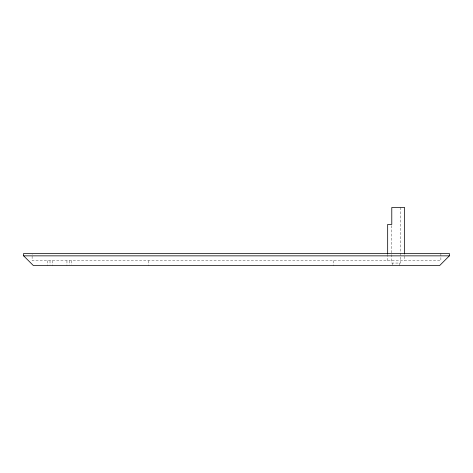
<?xml version="1.0" encoding="UTF-8"?>
<svg xmlns="http://www.w3.org/2000/svg" width="473" height="473" viewBox="0 0 473 473"><rect width="100%" height="100%" fill="white"/><g stroke="black" fill="none" stroke-linecap="round" stroke-linejoin="round"><path stroke-width="0.35" stroke-dasharray="2.37 1.77" d="M440.883 253.433L440.883 260.688L32.117 260.688L32.117 254.155M404.604 256.254L404.604 260.688M400.489 207.476L400.489 263.053L391.786 263.053L391.786 224.409M399.768 263.053L399.768 265.524M392.507 263.053L392.507 264.91M387.671 254.155L387.671 260.688M333.252 260.688L333.252 265.524M148.215 260.688L148.215 265.524M71.784 260.688L71.784 264.833M69.365 260.688L69.365 264.833M66.947 260.688L66.947 265.524M52.432 260.688L52.432 265.524M50.014 260.688L50.014 264.833M47.596 260.688L47.596 265.524"/><path stroke-width="0.71" d="M449.35 255.852L439.677 265.524L33.323 265.524L23.65 255.852L23.65 253.433L449.35 253.433L449.35 255.852L23.65 255.852M404.604 254.036L404.604 207.476L391.786 207.476L391.786 224.409L387.671 224.409L387.671 253.433"/></g></svg>
